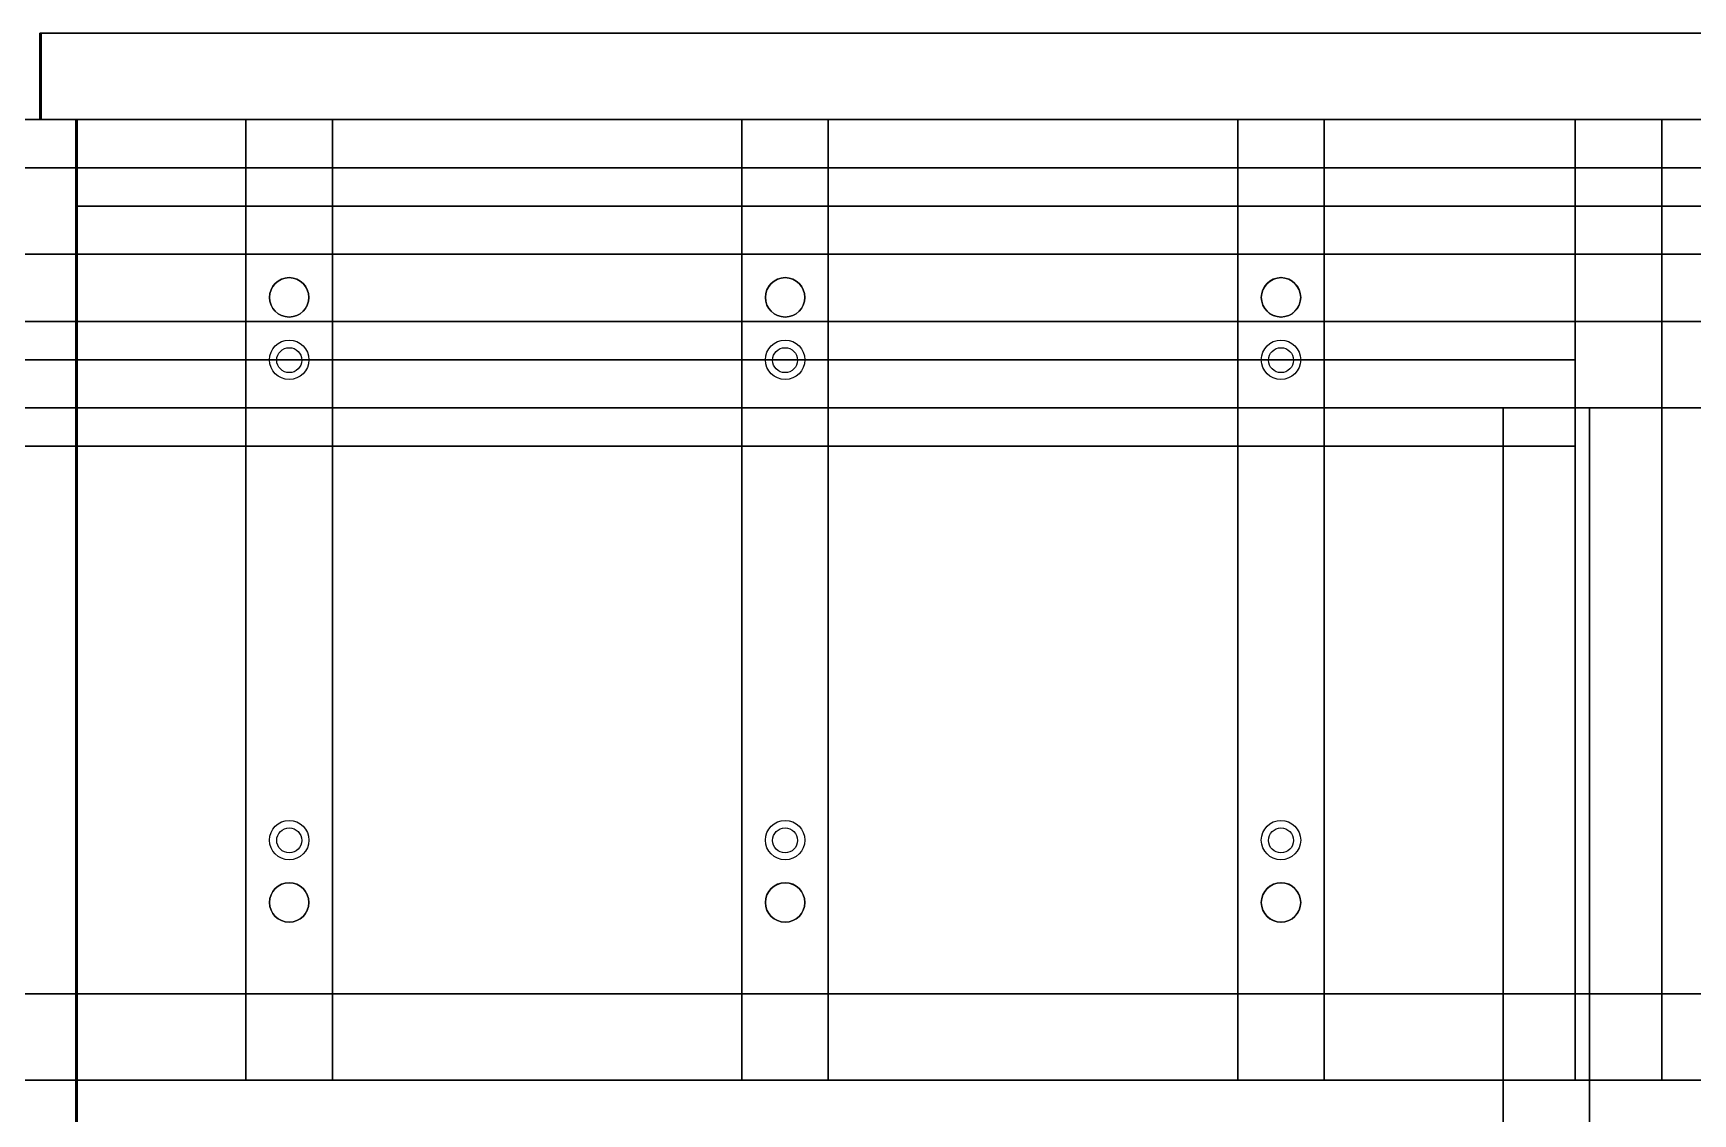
# Model space of a CAD drawing. Extents: x -1998 to 40, y -600 to 0.
# Drawn here: x -991.5 to -645.8, y -225 to 0 of the extents above; entities that cross this region are included whole.
import ezdxf

# ---------------------------------------------------------------- set-up
doc = ezdxf.new("R2010")
doc.units = 0

# ---------------------------------------------------------------- blocks, each defined once
blk = doc.blocks.new('rack tv terrero.bajo.Suelo1', base_point=(20, 20))
at = {"layer": 'e-cerezo locarno H1632', "color": 0}
for points in [[(20, 20), (20, 432), (1500, 432), (1500, 20)], [(20, 20, 18), (20, 432, 18), (1500, 432, 18), (1500, 20, 18)], [(20, 432, 18), (1500, 432, 18), (1500, 432), (20, 432)]]:
    blk.add_3dface(points, dxfattribs=at)
blk = doc.blocks.new('rack tv terrero.bajo.Suelo')
at = {"layer": 'e-cerezo locarno H1632'}
blk.add_blockref('rack tv terrero.bajo.Suelo1', (20, 20), dxfattribs=at)
blk = doc.blocks.new('rack tv terrero.bajo.Techo1', base_point=(1500, 0, 600))
at = {"layer": 'e-cerezo locarno H1632', "color": 0}
for points in [[(1500, 0, 600), (1500, 432, 600), (0, 432, 600), (0, 0, 600)], [(1500, 0, 582), (1500, 432, 582), (0, 432, 582), (0, 0, 582)]]:
    blk.add_3dface(points, dxfattribs=at)
at = {"layer": 'e-cerezp locarno', "color": 0}
blk.add_3dface([(1500, 432, 582), (0, 432, 582), (0, 432, 600), (1500, 432, 600)], dxfattribs=at)
blk = doc.blocks.new('rack tv terrero.bajo.Techo')
at = {"layer": 'e-cerezo locarno H1632'}
blk.add_blockref('rack tv terrero.bajo.Techo1', (1500, 0, 600), dxfattribs=at)
blk = doc.blocks.new('rack tv terrero.bajo.Est  F [1]1', base_point=(38, 20, 404))
at = {"layer": 'e-cerezo locarno H1632', "color": 0}
for points in [[(38, 20, 404), (1482, 20, 404), (1482, 432, 404), (38, 432, 404)], [(38, 20, 422), (1482, 20, 422), (1482, 432, 422), (38, 432, 422)], [(1482, 432, 404), (1482, 432, 422), (38, 432, 422), (38, 432, 404)]]:
    blk.add_3dface(points, dxfattribs=at)
blk = doc.blocks.new('rack tv terrero.bajo.Est  F [1]')
at = {"layer": 'e-cerezo locarno H1632'}
blk.add_blockref('rack tv terrero.bajo.Est  F [1]1', (38, 20, 404), dxfattribs=at)
blk = doc.blocks.new('rack tv terrero.bajo.Div V [2]1', base_point=(997.67, 20, 404))
at = {"layer": 'e-cerezo locarno', "color": 0}
blk.add_3dface([(997.67, 20, 404), (1015.67, 20, 404), (1015.67, 20, 18), (997.67, 20, 18)], dxfattribs=at)
at = {"layer": 'e-cerezo locarno H1632', "color": 0}
for points in [[(997.67, 20, 404), (997.67, 20, 18), (997.67, 432, 18), (997.67, 432, 404)], [(997.67, 20, 18), (1015.67, 20, 18), (1015.67, 432, 18), (997.67, 432, 18)], [(997.67, 432, 18), (1015.67, 432, 18), (1015.67, 432, 404), (997.67, 432, 404)], [(997.67, 432, 404), (1015.67, 432, 404), (1015.67, 20, 404), (997.67, 20, 404)], [(1015.67, 20, 404), (1015.67, 20, 18), (1015.67, 432, 18), (1015.67, 432, 404)]]:
    blk.add_3dface(points, dxfattribs=at)
blk = doc.blocks.new('rack tv terrero.bajo.Div V [2]')
at = {"layer": 'e-cerezo locarno H1632'}
blk.add_blockref('rack tv terrero.bajo.Div V [2]1', (997.67, 20, 404), dxfattribs=at)
blk = doc.blocks.new('rack tv terrero.bajo.Door No hardware (unica) [3]1', base_point=(1498.5, 450, 413))
at = {"layer": 'e-Gris Cachemira', "color": 0}
for points in [[(1498.5, 432), (1498.5, 450), (1008.17, 450), (1008.17, 432)], [(1008.17, 432), (1008.17, 450), (1008.17, 450, 413), (1008.17, 432, 413)], [(1008.17, 432, 413), (1008.17, 450, 413), (1498.5, 450, 413), (1498.5, 432, 413)]]:
    blk.add_3dface(points, dxfattribs=at)
at = {"layer": 'e-gris cahcemeria U702', "color": 0}
for points in [[(1498.5, 450, 413), (1498.5, 450), (1008.17, 450), (1008.17, 450, 413)], [(1498.5, 432, 413), (1498.5, 432), (1008.17, 432), (1008.17, 432, 413)]]:
    blk.add_3dface(points, dxfattribs=at)
blk = doc.blocks.new('rack tv terrero.bajo.Door No hardware (unica) [3]')
at = {"layer": 'e-gris cahcemeria U702'}
blk.add_blockref('rack tv terrero.bajo.Door No hardware (unica) [3]1', (1498.5, 450, 413), dxfattribs=at)
blk = doc.blocks.new('rack tv terrero.bajo.Div V [4]1', base_point=(997.41696, 20, 582))
at = {"layer": 'e-cerezo locarno', "color": 0}
blk.add_3dface([(997.41696, 20, 582), (1015.41696, 20, 582), (1015.41696, 20, 422), (997.41696, 20, 422)], dxfattribs=at)
at = {"layer": 'e-cerezo locarno H1632', "color": 0}
for points in [[(997.41696, 20, 582), (997.41696, 20, 422), (997.41696, 432, 422), (997.41696, 432, 582)], [(997.41696, 20, 422), (1015.41696, 20, 422), (1015.41696, 432, 422), (997.41696, 432, 422)], [(997.41696, 432, 422), (1015.41696, 432, 422), (1015.41696, 432, 582), (997.41696, 432, 582)], [(997.41696, 432, 582), (1015.41696, 432, 582), (1015.41696, 20, 582), (997.41696, 20, 582)], [(1015.41696, 20, 582), (1015.41696, 20, 422), (1015.41696, 432, 422), (1015.41696, 432, 582)]]:
    blk.add_3dface(points, dxfattribs=at)
blk = doc.blocks.new('rack tv terrero.bajo.Div V [4]')
at = {"layer": 'e-cerezo locarno H1632'}
blk.add_blockref('rack tv terrero.bajo.Div V [4]1', (997.41696, 20, 582), dxfattribs=at)
blk = doc.blocks.new('rack tv terrero.bajo.Door No hardware (unica) [5]1', base_point=(1498.5, 450, 600))
at = {"layer": 'e-Gris Cachemira', "color": 0}
for points in [[(1498.5, 432, 413), (1498.5, 450, 413), (1007.91696, 450, 413), (1007.91696, 432, 413)], [(1007.91696, 432, 413), (1007.91696, 450, 413), (1007.91696, 450, 600), (1007.91696, 432, 600)], [(1007.91696, 432, 600), (1007.91696, 450, 600), (1498.5, 450, 600), (1498.5, 432, 600)]]:
    blk.add_3dface(points, dxfattribs=at)
at = {"layer": 'e-gris cahcemeria U702', "color": 0}
for points in [[(1498.5, 450, 600), (1498.5, 450, 413), (1007.91696, 450, 413), (1007.91696, 450, 600)], [(1498.5, 432, 600), (1498.5, 432, 413), (1007.91696, 432, 413), (1007.91696, 432, 600)]]:
    blk.add_3dface(points, dxfattribs=at)
blk = doc.blocks.new('rack tv terrero.bajo.Door No hardware (unica) [5]')
at = {"layer": 'e-gris cahcemeria U702'}
blk.add_blockref('rack tv terrero.bajo.Door No hardware (unica) [5]1', (1498.5, 450, 600), dxfattribs=at)
blk = doc.blocks.new('rack tv terrero.bajo.D fondo [3]1', base_point=(1482, 414, 582))
at = {"layer": 'e-cerezo locarno H1632', "color": 0}
for points in [[(1482, 432, 582), (1482, 432, 425), (1015.41696, 432, 425), (1015.41696, 432, 582)], [(1482, 414, 425), (1482, 432, 425), (1015.41696, 432, 425), (1015.41696, 414, 425)], [(1015.41696, 414, 425), (1015.41696, 432, 425), (1015.41696, 432, 582), (1015.41696, 414, 582)], [(1015.41696, 414, 582), (1015.41696, 432, 582), (1482, 432, 582), (1482, 414, 582)], [(1482, 414, 582), (1482, 414, 425), (1015.41696, 414, 425), (1015.41696, 414, 582)]]:
    blk.add_3dface(points, dxfattribs=at)
blk = doc.blocks.new('rack tv terrero.bajo.D fondo [3]')
at = {"layer": 'e-cerezo locarno H1632'}
blk.add_blockref('rack tv terrero.bajo.D fondo [3]1', (1482, 414, 582), dxfattribs=at)
blk = doc.blocks.new('rack tv terrero.bajo.D fondo [4]1', base_point=(1482, 414, 404))
at = {"layer": 'e-cerezo locarno H1632', "color": 0}
for points in [[(1482, 432, 404), (1482, 432, 18), (1015.67, 432, 18), (1015.67, 432, 404)], [(1482, 414, 18), (1482, 432, 18), (1015.67, 432, 18), (1015.67, 414, 18)], [(1015.67, 414, 18), (1015.67, 432, 18), (1015.67, 432, 404), (1015.67, 414, 404)], [(1015.67, 414, 404), (1015.67, 432, 404), (1482, 432, 404), (1482, 414, 404)], [(1482, 414, 404), (1482, 414, 18), (1015.67, 414, 18), (1015.67, 414, 404)]]:
    blk.add_3dface(points, dxfattribs=at)
blk = doc.blocks.new('rack tv terrero.bajo.D fondo [4]')
at = {"layer": 'e-cerezo locarno H1632'}
blk.add_blockref('rack tv terrero.bajo.D fondo [4]1', (1482, 414, 404), dxfattribs=at)
blk = doc.blocks.new('rack tv terrero.bajo')
at = {"layer": 'rack tv terrero.bajo.D fondo [3]'}
blk.add_blockref('rack tv terrero.bajo.D fondo [3]', (0, 0), dxfattribs=at)
at = {"layer": 'rack tv terrero.bajo.D fondo [4]'}
blk.add_blockref('rack tv terrero.bajo.D fondo [4]', (0, 0), dxfattribs=at)
at = {"layer": 'rack tv terrero.bajo.Div V [2]'}
blk.add_blockref('rack tv terrero.bajo.Div V [2]', (0, 0), dxfattribs=at)
at = {"layer": 'rack tv terrero.bajo.Div V [4]'}
blk.add_blockref('rack tv terrero.bajo.Div V [4]', (0, 0), dxfattribs=at)
at = {"layer": 'rack tv terrero.bajo.Door No hardware (unica) [3]'}
blk.add_blockref('rack tv terrero.bajo.Door No hardware (unica) [3]', (0, 0), dxfattribs=at)
at = {"layer": 'rack tv terrero.bajo.Door No hardware (unica) [5]'}
blk.add_blockref('rack tv terrero.bajo.Door No hardware (unica) [5]', (0, 0), dxfattribs=at)
at = {"layer": 'rack tv terrero.bajo.Est  F [1]'}
blk.add_blockref('rack tv terrero.bajo.Est  F [1]', (0, 0), dxfattribs=at)
at = {"layer": 'rack tv terrero.bajo.Suelo'}
blk.add_blockref('rack tv terrero.bajo.Suelo', (0, 0), dxfattribs=at)
at = {"layer": 'rack tv terrero.bajo.Techo'}
blk.add_blockref('rack tv terrero.bajo.Techo', (0, 0), dxfattribs=at)
blk = doc.blocks.new('rack tv terrero.divisor.Suelo1', base_point=(18, 0))
at = {"layer": 'e-cerezo locarno', "color": 0}
for points in [[(18, 200, 18), (1500, 200, 18), (1500, 200), (18, 200)], [(1500, 0, 18), (18, 0, 18), (18, 0), (1500, 0)]]:
    blk.add_3dface(points, dxfattribs=at)
at = {"layer": 'e-cerezo locarno H1632', "color": 0}
for points in [[(18, 0), (18, 200), (1500, 200), (1500, 0)], [(18, 0, 18), (18, 200, 18), (1500, 200, 18), (1500, 0, 18)]]:
    blk.add_3dface(points, dxfattribs=at)
blk = doc.blocks.new('rack tv terrero.divisor.Suelo')
at = {"layer": 'Taladro'}
for centre, radius in [((1059.86, 150), 4.1), ((1059.86, 149.92), 2.6), ((1163.14, 150), 4.1), ((1163.14, 149.92), 2.6), ((1266.42, 150), 4.1), ((1266.42, 149.92), 2.6), ((1059.86, 50), 4.1), ((1059.86, 49.92), 2.6), ((1163.14, 50), 4.1), ((1163.14, 49.92), 2.6), ((1266.42, 50), 4.1), ((1266.42, 49.92), 2.6)]:
    blk.add_circle(centre, radius, dxfattribs=at)
at = {"layer": 'e-cerezo locarno H1632'}
blk.add_blockref('rack tv terrero.divisor.Suelo1', (18, 0), dxfattribs=at)
blk = doc.blocks.new('rack tv terrero.divisor.Techo1', base_point=(1482, 0, 1867))
at = {"layer": 'e-cerezo locarno', "color": 0}
for points in [[(1482, 200, 1849), (18, 200, 1849), (18, 200, 1867), (1482, 200, 1867)], [(18, 0, 1849), (1482, 0, 1849), (1482, 0, 1867), (18, 0, 1867)]]:
    blk.add_3dface(points, dxfattribs=at)
at = {"layer": 'e-cerezo locarno H1632', "color": 0}
for points in [[(1482, 0, 1867), (1482, 200, 1867), (18, 200, 1867), (18, 0, 1867)], [(1482, 0, 1849), (1482, 200, 1849), (18, 200, 1849), (18, 0, 1849)]]:
    blk.add_3dface(points, dxfattribs=at)
blk = doc.blocks.new('rack tv terrero.divisor.Techo')
at = {"layer": 'e-cerezo locarno H1632'}
blk.add_blockref('rack tv terrero.divisor.Techo1', (1482, 0, 1867), dxfattribs=at)
blk = doc.blocks.new('rack tv terrero.divisor.Est  F [1]1', base_point=(139.29, 0, 479.09))
at = {"layer": 'e-cerezo locarno', "color": 0}
for points in [[(1360.71, 200, 479.09), (1360.71, 200, 497.09), (139.29, 200, 497.09), (139.29, 200, 479.09)], [(139.29, 0, 479.09), (139.29, 0, 497.09), (1360.71, 0, 497.09), (1360.71, 0, 479.09)]]:
    blk.add_3dface(points, dxfattribs=at)
at = {"layer": 'e-cerezo locarno H1632', "color": 0}
for points in [[(139.29, 0, 479.09), (1360.71, 0, 479.09), (1360.71, 200, 479.09), (139.29, 200, 479.09)], [(139.29, 0, 497.09), (1360.71, 0, 497.09), (1360.71, 200, 497.09), (139.29, 200, 497.09)]]:
    blk.add_3dface(points, dxfattribs=at)
blk = doc.blocks.new('rack tv terrero.divisor.Est  F [1]')
at = {"layer": 'Taladro'}
for centre in [(1059.855, 163, 479.089), (1163.14, 163, 479.089), (1266.425, 163, 479.089), (1059.855, 37, 479.089), (1163.14, 37, 479.089), (1266.425, 37, 479.089)]:
    blk.add_circle(centre, 4.103, dxfattribs=at)
at = {"layer": 'e-cerezo locarno H1632'}
blk.add_blockref('rack tv terrero.divisor.Est  F [1]1', (139.29, 0, 479.089), dxfattribs=at)
blk = doc.blocks.new('rack tv terrero.divisor.Est  F [2]1', base_point=(139.29, 0, 1383.09))
at = {"layer": 'e-cerezo locarno', "color": 0}
for points in [[(1360.71, 200, 1383.09), (1360.71, 200, 1401.09), (139.29, 200, 1401.09), (139.29, 200, 1383.09)], [(139.29, 0, 1383.09), (139.29, 0, 1401.09), (1360.71, 0, 1401.09), (1360.71, 0, 1383.09)]]:
    blk.add_3dface(points, dxfattribs=at)
at = {"layer": 'e-cerezo locarno H1632', "color": 0}
for points in [[(139.29, 0, 1383.09), (1360.71, 0, 1383.09), (1360.71, 200, 1383.09), (139.29, 200, 1383.09)], [(139.29, 0, 1401.09), (1360.71, 0, 1401.09), (1360.71, 200, 1401.09), (139.29, 200, 1401.09)]]:
    blk.add_3dface(points, dxfattribs=at)
blk = doc.blocks.new('rack tv terrero.divisor.Est  F [2]')
at = {"layer": 'Taladro', "extrusion": (0, 0, -1)}
for centre in [(-1059.855, 163, -1401.089), (-1163.14, 163, -1401.089), (-1266.425, 163, -1401.089), (-1059.855, 37, -1401.089), (-1163.14, 37, -1401.089), (-1266.425, 37, -1401.089)]:
    blk.add_circle(centre, 4.103, dxfattribs=at)
at = {"layer": 'e-cerezo locarno H1632'}
blk.add_blockref('rack tv terrero.divisor.Est  F [2]1', (139.29, 0, 1383.089), dxfattribs=at)
blk = doc.blocks.new('rack tv terrero.divisor.div 1 [1]1', base_point=(154.29, 0, 502.09))
at = {"layer": 'e-cerezo locarno', "color": 0}
for points in [[(1345.71, 200, 502.09), (1345.71, 200, 520.09), (154.29, 200, 520.09), (154.29, 200, 502.09)], [(1345.71, 0, 502.09), (1345.71, 0, 520.09), (1345.71, 200, 520.09), (1345.71, 200, 502.09)], [(154.29, 0, 502.09), (154.29, 0, 520.09), (1345.71, 0, 520.09), (1345.71, 0, 502.09)]]:
    blk.add_3dface(points, dxfattribs=at)
at = {"layer": 'e-cerezo locarno H1632', "color": 0}
for points in [[(154.29, 0, 502.09), (1345.71, 0, 502.09), (1345.71, 200, 502.09), (154.29, 200, 502.09)], [(154.29, 0, 520.09), (1345.71, 0, 520.09), (1345.71, 200, 520.09), (154.29, 200, 520.09)]]:
    blk.add_3dface(points, dxfattribs=at)
blk = doc.blocks.new('rack tv terrero.divisor.div 1 [1]')
at = {"layer": 'e-cerezo locarno H1632'}
blk.add_blockref('rack tv terrero.divisor.div 1 [1]1', (154.29, 0, 502.09), dxfattribs=at)
blk = doc.blocks.new('rack tv terrero.divisor.div 1 [2]1', base_point=(154.29, 0, 1360.09))
at = {"layer": 'e-cerezo locarno', "color": 0}
for points in [[(1345.71, 200, 1360.09), (1345.71, 200, 1378.09), (154.29, 200, 1378.09), (154.29, 200, 1360.09)], [(1345.71, 0, 1360.09), (1345.71, 0, 1378.09), (1345.71, 200, 1378.09), (1345.71, 200, 1360.09)], [(154.29, 0, 1360.09), (154.29, 0, 1378.09), (1345.71, 0, 1378.09), (1345.71, 0, 1360.09)]]:
    blk.add_3dface(points, dxfattribs=at)
at = {"layer": 'e-cerezo locarno H1632', "color": 0}
for points in [[(154.29, 0, 1360.09), (1345.71, 0, 1360.09), (1345.71, 200, 1360.09), (154.29, 200, 1360.09)], [(154.29, 0, 1378.09), (1345.71, 0, 1378.09), (1345.71, 200, 1378.09), (154.29, 200, 1378.09)]]:
    blk.add_3dface(points, dxfattribs=at)
blk = doc.blocks.new('rack tv terrero.divisor.div 1 [2]')
at = {"layer": 'e-cerezo locarno H1632'}
blk.add_blockref('rack tv terrero.divisor.div 1 [2]1', (154.29, 0, 1360.09), dxfattribs=at)
blk = doc.blocks.new('rack tv terrero.divisor.Div V [24]1', base_point=(1327.71, 0, 1360.09))
at = {"layer": 'e-cerezo locarno', "color": 0}
for points in [[(1327.71, 200, 520.09), (1345.71, 200, 520.09), (1345.71, 200, 1360.09), (1327.71, 200, 1360.09)], [(1327.71, 0, 1360.09), (1345.71, 0, 1360.09), (1345.71, 0, 520.09), (1327.71, 0, 520.09)]]:
    blk.add_3dface(points, dxfattribs=at)
at = {"layer": 'e-cerezo locarno H1632', "color": 0}
for points in [[(1327.71, 0, 1360.09), (1327.71, 0, 520.09), (1327.71, 200, 520.09), (1327.71, 200, 1360.09)], [(1327.71, 0, 520.09), (1345.71, 0, 520.09), (1345.71, 200, 520.09), (1327.71, 200, 520.09)], [(1327.71, 200, 1360.09), (1345.71, 200, 1360.09), (1345.71, 0, 1360.09), (1327.71, 0, 1360.09)], [(1345.71, 0, 1360.09), (1345.71, 0, 520.09), (1345.71, 200, 520.09), (1345.71, 200, 1360.09)]]:
    blk.add_3dface(points, dxfattribs=at)
blk = doc.blocks.new('rack tv terrero.divisor.Div V [24]')
at = {"layer": 'e-cerezo locarno H1632'}
blk.add_blockref('rack tv terrero.divisor.Div V [24]1', (1327.71, 0, 1360.09), dxfattribs=at)
blk = doc.blocks.new('rack tv terrero.divisor.D fondo [1]1', base_point=(1327.71, 132, 520.09))
at = {"layer": 'e-cerezo locarno H1632', "color": 0}
for points in [[(1327.71, 150, 520.09), (172.29, 150, 520.09), (172.29, 150, 1360.09), (1327.71, 150, 1360.09)], [(1327.71, 132, 520.09), (1327.71, 150, 520.09), (172.29, 150, 520.09), (172.29, 132, 520.09)], [(172.29, 132, 1360.09), (172.29, 150, 1360.09), (1327.71, 150, 1360.09), (1327.71, 132, 1360.09)], [(1327.71, 132, 1360.09), (1327.71, 150, 1360.09), (1327.71, 150, 520.09), (1327.71, 132, 520.09)], [(1327.71, 132, 520.09), (172.29, 132, 520.09), (172.29, 132, 1360.09), (1327.71, 132, 1360.09)]]:
    blk.add_3dface(points, dxfattribs=at)
blk = doc.blocks.new('rack tv terrero.divisor.D fondo [1]')
at = {"layer": 'e-cerezo locarno H1632'}
blk.add_blockref('rack tv terrero.divisor.D fondo [1]1', (1327.71, 132, 520.09), dxfattribs=at)
blk = doc.blocks.new('rack tv terrero.divisor.D fondo [2]1', base_point=(172.29, 0, 1360.09))
at = {"layer": 'e-cerezo locarno', "color": 0}
blk.add_3dface([(1327.71, 0, 1290.09), (1327.71, 18, 1290.09), (172.29, 18, 1290.09), (172.29, 0, 1290.09)], dxfattribs=at)
at = {"layer": 'e-cerezo locarno H1632', "color": 0}
for points in [[(172.29, 18, 1360.09), (1327.71, 18, 1360.09), (1327.71, 18, 1290.09), (172.29, 18, 1290.09)], [(172.29, 0, 1360.09), (172.29, 18, 1360.09), (1327.71, 18, 1360.09), (1327.71, 0, 1360.09)], [(1327.71, 0, 1360.09), (1327.71, 18, 1360.09), (1327.71, 18, 1290.09), (1327.71, 0, 1290.09)], [(172.29, 0, 1360.09), (1327.71, 0, 1360.09), (1327.71, 0, 1290.09), (172.29, 0, 1290.09)]]:
    blk.add_3dface(points, dxfattribs=at)
blk = doc.blocks.new('rack tv terrero.divisor.D fondo [2]')
at = {"layer": 'e-cerezo locarno H1632'}
blk.add_blockref('rack tv terrero.divisor.D fondo [2]1', (172.29, 0, 1360.09), dxfattribs=at)
blk = doc.blocks.new('rack tv terrero.divisor.D fondo [3]1', base_point=(1327.71, 0, 520.09))
at = {"layer": 'e-cerezo locarno', "color": 0}
blk.add_3dface([(172.29, 0, 590.09), (172.29, 18, 590.09), (1327.71, 18, 590.09), (1327.71, 0, 590.09)], dxfattribs=at)
at = {"layer": 'e-cerezo locarno H1632', "color": 0}
for points in [[(1327.71, 18, 520.09), (172.29, 18, 520.09), (172.29, 18, 590.09), (1327.71, 18, 590.09)], [(1327.71, 0, 520.09), (1327.71, 18, 520.09), (172.29, 18, 520.09), (172.29, 0, 520.09)], [(1327.71, 0, 590.09), (1327.71, 18, 590.09), (1327.71, 18, 520.09), (1327.71, 0, 520.09)], [(1327.71, 0, 520.09), (172.29, 0, 520.09), (172.29, 0, 590.09), (1327.71, 0, 590.09)]]:
    blk.add_3dface(points, dxfattribs=at)
blk = doc.blocks.new('rack tv terrero.divisor.D fondo [3]')
at = {"layer": 'e-cerezo locarno H1632'}
blk.add_blockref('rack tv terrero.divisor.D fondo [3]1', (1327.71, 0, 520.09), dxfattribs=at)
blk = doc.blocks.new('rack tv terrero.divisor.Div V [12]1', base_point=(1050.855, 0, 479.089))
at = {"layer": 'e-cerezo locarno', "color": 0}
for points in [[(1050.855, 200, 18), (1068.855, 200, 18), (1068.855, 200, 479.089), (1050.855, 200, 479.089)], [(1050.855, 0, 479.089), (1068.855, 0, 479.089), (1068.855, 0, 18), (1050.855, 0, 18)]]:
    blk.add_3dface(points, dxfattribs=at)
at = {"layer": 'e-cerezo locarno H1632', "color": 0}
for points in [[(1050.855, 0, 479.089), (1050.855, 0, 18), (1050.855, 200, 18), (1050.855, 200, 479.089)], [(1050.855, 0, 18), (1068.855, 0, 18), (1068.855, 200, 18), (1050.855, 200, 18)], [(1050.855, 200, 479.089), (1068.855, 200, 479.089), (1068.855, 0, 479.089), (1050.855, 0, 479.089)], [(1068.855, 0, 479.089), (1068.855, 0, 18), (1068.855, 200, 18), (1068.855, 200, 479.089)]]:
    blk.add_3dface(points, dxfattribs=at)
blk = doc.blocks.new('rack tv terrero.divisor.Div V [12]')
at = {"layer": 'Taladro', "extrusion": (0, 0, -1)}
for centre in [(-1059.86, 163, -479.09), (-1059.86, 163, -479.09), (-1059.86, 163, -479.09), (-1059.86, 37, -479.09), (-1059.86, 37, -479.09), (-1059.86, 37, -479.09)]:
    blk.add_circle(centre, 4.1, dxfattribs=at)
at = {"layer": 'Taladro'}
for centre in [(1059.86, 149.92, 18), (1059.86, 149.92, 18), (1059.86, 149.92, 18), (1059.86, 49.92, 18), (1059.86, 49.92, 18), (1059.86, 49.92, 18)]:
    blk.add_circle(centre, 2.6, dxfattribs=at)
at = {"layer": 'e-cerezo locarno H1632'}
blk.add_blockref('rack tv terrero.divisor.Div V [12]1', (1050.86, 0, 479.09), dxfattribs=at)
blk = doc.blocks.new('rack tv terrero.divisor.Div V [25]1', base_point=(1154.14, 0, 479.09))
at = {"layer": 'e-cerezo locarno', "color": 0}
for points in [[(1154.14, 200, 18), (1172.14, 200, 18), (1172.14, 200, 479.09), (1154.14, 200, 479.09)], [(1154.14, 0, 479.09), (1172.14, 0, 479.09), (1172.14, 0, 18), (1154.14, 0, 18)]]:
    blk.add_3dface(points, dxfattribs=at)
at = {"layer": 'e-cerezo locarno H1632', "color": 0}
for points in [[(1154.14, 0, 479.09), (1154.14, 0, 18), (1154.14, 200, 18), (1154.14, 200, 479.09)], [(1154.14, 0, 18), (1172.14, 0, 18), (1172.14, 200, 18), (1154.14, 200, 18)], [(1154.14, 200, 479.09), (1172.14, 200, 479.09), (1172.14, 0, 479.09), (1154.14, 0, 479.09)], [(1172.14, 0, 479.09), (1172.14, 0, 18), (1172.14, 200, 18), (1172.14, 200, 479.09)]]:
    blk.add_3dface(points, dxfattribs=at)
blk = doc.blocks.new('rack tv terrero.divisor.Div V [25]')
at = {"layer": 'Taladro', "extrusion": (0, 0, -1)}
for centre in [(-1163.14, 163, -479.09), (-1163.14, 163, -479.09), (-1163.14, 163, -479.09), (-1163.14, 37, -479.09), (-1163.14, 37, -479.09), (-1163.14, 37, -479.09)]:
    blk.add_circle(centre, 4.1, dxfattribs=at)
at = {"layer": 'Taladro'}
for centre in [(1163.14, 149.92, 18), (1163.14, 149.92, 18), (1163.14, 149.92, 18), (1163.14, 49.92, 18), (1163.14, 49.92, 18), (1163.14, 49.92, 18)]:
    blk.add_circle(centre, 2.6, dxfattribs=at)
at = {"layer": 'e-cerezo locarno H1632'}
blk.add_blockref('rack tv terrero.divisor.Div V [25]1', (1154.14, 0, 479.09), dxfattribs=at)
blk = doc.blocks.new('rack tv terrero.divisor.Div V [26]1', base_point=(1257.425, 0, 479.089))
at = {"layer": 'e-cerezo locarno', "color": 0}
for points in [[(1257.425, 200, 18), (1275.425, 200, 18), (1275.425, 200, 479.089), (1257.425, 200, 479.089)], [(1257.425, 0, 479.089), (1275.425, 0, 479.089), (1275.425, 0, 18), (1257.425, 0, 18)]]:
    blk.add_3dface(points, dxfattribs=at)
at = {"layer": 'e-cerezo locarno H1632', "color": 0}
for points in [[(1257.425, 0, 479.089), (1257.425, 0, 18), (1257.425, 200, 18), (1257.425, 200, 479.089)], [(1257.425, 0, 18), (1275.425, 0, 18), (1275.425, 200, 18), (1257.425, 200, 18)], [(1257.425, 200, 479.089), (1275.425, 200, 479.089), (1275.425, 0, 479.089), (1257.425, 0, 479.089)], [(1275.425, 0, 479.089), (1275.425, 0, 18), (1275.425, 200, 18), (1275.425, 200, 479.089)]]:
    blk.add_3dface(points, dxfattribs=at)
blk = doc.blocks.new('rack tv terrero.divisor.Div V [26]')
at = {"layer": 'Taladro', "extrusion": (0, 0, -1)}
for centre in [(-1266.42, 163, -479.09), (-1266.42, 163, -479.09), (-1266.42, 163, -479.09), (-1266.42, 37, -479.09), (-1266.42, 37, -479.09), (-1266.42, 37, -479.09)]:
    blk.add_circle(centre, 4.1, dxfattribs=at)
at = {"layer": 'Taladro'}
for centre in [(1266.42, 149.92, 18), (1266.42, 149.92, 18), (1266.42, 149.92, 18), (1266.42, 49.92, 18), (1266.42, 49.92, 18), (1266.42, 49.92, 18)]:
    blk.add_circle(centre, 2.6, dxfattribs=at)
at = {"layer": 'e-cerezo locarno H1632'}
blk.add_blockref('rack tv terrero.divisor.Div V [26]1', (1257.42, 0, 479.09), dxfattribs=at)
blk = doc.blocks.new('rack tv terrero.divisor.Div V [22]1', base_point=(1050.855, 0, 1849))
at = {"layer": 'e-cerezo locarno', "color": 0}
for points in [[(1050.855, 200, 1401.089), (1068.855, 200, 1401.089), (1068.855, 200, 1849), (1050.855, 200, 1849)], [(1050.855, 0, 1849), (1068.855, 0, 1849), (1068.855, 0, 1401.089), (1050.855, 0, 1401.089)]]:
    blk.add_3dface(points, dxfattribs=at)
at = {"layer": 'e-cerezo locarno H1632', "color": 0}
for points in [[(1050.855, 0, 1849), (1050.855, 0, 1401.089), (1050.855, 200, 1401.089), (1050.855, 200, 1849)], [(1050.855, 0, 1401.089), (1068.855, 0, 1401.089), (1068.855, 200, 1401.089), (1050.855, 200, 1401.089)], [(1050.855, 200, 1849), (1068.855, 200, 1849), (1068.855, 0, 1849), (1050.855, 0, 1849)], [(1068.855, 0, 1849), (1068.855, 0, 1401.089), (1068.855, 200, 1401.089), (1068.855, 200, 1849)]]:
    blk.add_3dface(points, dxfattribs=at)
blk = doc.blocks.new('rack tv terrero.divisor.Div V [22]')
at = {"layer": 'Taladro'}
for centre in [(1059.855, 163, 1401.089), (1059.855, 163, 1401.089), (1059.855, 163, 1401.089), (1059.855, 37, 1401.089), (1059.855, 37, 1401.089), (1059.855, 37, 1401.089)]:
    blk.add_circle(centre, 4.103, dxfattribs=at)
at = {"layer": 'e-cerezo locarno H1632'}
blk.add_blockref('rack tv terrero.divisor.Div V [22]1', (1050.855, 0, 1849), dxfattribs=at)
blk = doc.blocks.new('rack tv terrero.divisor.Div V [27]1', base_point=(1154.14, 0, 1849))
at = {"layer": 'e-cerezo locarno', "color": 0}
for points in [[(1154.14, 200, 1401.09), (1172.14, 200, 1401.09), (1172.14, 200, 1849), (1154.14, 200, 1849)], [(1154.14, 0, 1849), (1172.14, 0, 1849), (1172.14, 0, 1401.09), (1154.14, 0, 1401.09)]]:
    blk.add_3dface(points, dxfattribs=at)
at = {"layer": 'e-cerezo locarno H1632', "color": 0}
for points in [[(1154.14, 0, 1849), (1154.14, 0, 1401.09), (1154.14, 200, 1401.09), (1154.14, 200, 1849)], [(1154.14, 0, 1401.09), (1172.14, 0, 1401.09), (1172.14, 200, 1401.09), (1154.14, 200, 1401.09)], [(1154.14, 200, 1849), (1172.14, 200, 1849), (1172.14, 0, 1849), (1154.14, 0, 1849)], [(1172.14, 0, 1849), (1172.14, 0, 1401.09), (1172.14, 200, 1401.09), (1172.14, 200, 1849)]]:
    blk.add_3dface(points, dxfattribs=at)
blk = doc.blocks.new('rack tv terrero.divisor.Div V [27]')
at = {"layer": 'Taladro'}
for centre in [(1163.14, 163, 1401.09), (1163.14, 163, 1401.09), (1163.14, 163, 1401.09), (1163.14, 37, 1401.09), (1163.14, 37, 1401.09), (1163.14, 37, 1401.09)]:
    blk.add_circle(centre, 4.1, dxfattribs=at)
at = {"layer": 'e-cerezo locarno H1632'}
blk.add_blockref('rack tv terrero.divisor.Div V [27]1', (1154.14, 0, 1849), dxfattribs=at)
blk = doc.blocks.new('rack tv terrero.divisor.Div V [28]1', base_point=(1257.425, 0, 1849))
at = {"layer": 'e-cerezo locarno', "color": 0}
for points in [[(1257.425, 200, 1401.089), (1275.425, 200, 1401.089), (1275.425, 200, 1849), (1257.425, 200, 1849)], [(1257.425, 0, 1849), (1275.425, 0, 1849), (1275.425, 0, 1401.089), (1257.425, 0, 1401.089)]]:
    blk.add_3dface(points, dxfattribs=at)
at = {"layer": 'e-cerezo locarno H1632', "color": 0}
for points in [[(1257.425, 0, 1849), (1257.425, 0, 1401.089), (1257.425, 200, 1401.089), (1257.425, 200, 1849)], [(1257.425, 0, 1401.089), (1275.425, 0, 1401.089), (1275.425, 200, 1401.089), (1257.425, 200, 1401.089)], [(1257.425, 200, 1849), (1275.425, 200, 1849), (1275.425, 0, 1849), (1257.425, 0, 1849)], [(1275.425, 0, 1849), (1275.425, 0, 1401.089), (1275.425, 200, 1401.089), (1275.425, 200, 1849)]]:
    blk.add_3dface(points, dxfattribs=at)
blk = doc.blocks.new('rack tv terrero.divisor.Div V [28]')
at = {"layer": 'Taladro'}
for centre in [(1266.425, 163, 1401.089), (1266.425, 163, 1401.089), (1266.425, 163, 1401.089), (1266.425, 37, 1401.089), (1266.425, 37, 1401.089), (1266.425, 37, 1401.089)]:
    blk.add_circle(centre, 4.103, dxfattribs=at)
at = {"layer": 'e-cerezo locarno H1632'}
blk.add_blockref('rack tv terrero.divisor.Div V [28]1', (1257.425, 0, 1849), dxfattribs=at)
blk = doc.blocks.new('rack tv terrero.divisor')
at = {"layer": 'rack tv terrero.divisor.D fondo [1]'}
blk.add_blockref('rack tv terrero.divisor.D fondo [1]', (0, 0), dxfattribs=at)
at = {"layer": 'rack tv terrero.divisor.D fondo [2]'}
blk.add_blockref('rack tv terrero.divisor.D fondo [2]', (0, 0), dxfattribs=at)
at = {"layer": 'rack tv terrero.divisor.D fondo [3]'}
blk.add_blockref('rack tv terrero.divisor.D fondo [3]', (0, 0), dxfattribs=at)
at = {"layer": 'rack tv terrero.divisor.div 1 [1]'}
blk.add_blockref('rack tv terrero.divisor.div 1 [1]', (0, 0), dxfattribs=at)
at = {"layer": 'rack tv terrero.divisor.div 1 [2]'}
blk.add_blockref('rack tv terrero.divisor.div 1 [2]', (0, 0), dxfattribs=at)
at = {"layer": 'rack tv terrero.divisor.Div V [12]'}
blk.add_blockref('rack tv terrero.divisor.Div V [12]', (0, 0), dxfattribs=at)
at = {"layer": 'rack tv terrero.divisor.Div V [22]'}
blk.add_blockref('rack tv terrero.divisor.Div V [22]', (0, 0), dxfattribs=at)
at = {"layer": 'rack tv terrero.divisor.Div V [24]'}
blk.add_blockref('rack tv terrero.divisor.Div V [24]', (0, 0), dxfattribs=at)
at = {"layer": 'rack tv terrero.divisor.Div V [25]'}
blk.add_blockref('rack tv terrero.divisor.Div V [25]', (0, 0), dxfattribs=at)
at = {"layer": 'rack tv terrero.divisor.Div V [26]'}
blk.add_blockref('rack tv terrero.divisor.Div V [26]', (0, 0), dxfattribs=at)
at = {"layer": 'rack tv terrero.divisor.Div V [27]'}
blk.add_blockref('rack tv terrero.divisor.Div V [27]', (0, 0), dxfattribs=at)
at = {"layer": 'rack tv terrero.divisor.Div V [28]'}
blk.add_blockref('rack tv terrero.divisor.Div V [28]', (0, 0), dxfattribs=at)
at = {"layer": 'rack tv terrero.divisor.Est  F [1]'}
blk.add_blockref('rack tv terrero.divisor.Est  F [1]', (0, 0), dxfattribs=at)
at = {"layer": 'rack tv terrero.divisor.Est  F [2]'}
blk.add_blockref('rack tv terrero.divisor.Est  F [2]', (0, 0), dxfattribs=at)
at = {"layer": 'rack tv terrero.divisor.Suelo'}
blk.add_blockref('rack tv terrero.divisor.Suelo', (0, 0), dxfattribs=at)
at = {"layer": 'rack tv terrero.divisor.Techo'}
blk.add_blockref('rack tv terrero.divisor.Techo', (0, 0), dxfattribs=at)
blk = doc.blocks.new('rack tv terrero.ajuste techo.Suelo1', base_point=(1495, 18))
at = {"layer": 'e-cerezo locarno H1632', "color": 0}
for points in [[(1495, 18), (1495, 172), (18, 172), (18, 18)], [(18, 18, 18), (18, 172, 18), (1495, 172, 18), (1495, 18, 18)], [(18, 172, 18), (1495, 172, 18), (1495, 172), (18, 172)], [(18, 18, 18), (18, 18), (1495, 18), (1495, 18, 18)]]:
    blk.add_3dface(points, dxfattribs=at)
blk = doc.blocks.new('rack tv terrero.ajuste techo.Suelo')
at = {"layer": 'Taladro', "extrusion": (0, -1, 0)}
blk.add_circle((1107.25, 9, -172), 4.1, dxfattribs=at)
blk.add_circle((1107.25, 9, -172), 4.1, dxfattribs=at)
blk.add_circle((1107.25, 9, -172), 4.1, dxfattribs=at)
at = {"layer": 'Taladro', "extrusion": (0, 1, 0)}
blk.add_circle((-1107.25, 9, 18), 4.1, dxfattribs=at)
blk.add_circle((-1107.25, 9, 18), 4.1, dxfattribs=at)
blk.add_circle((-1107.25, 9, 18), 4.1, dxfattribs=at)
at = {"layer": 'e-cerezo locarno H1632'}
blk.add_blockref('rack tv terrero.ajuste techo.Suelo1', (1495, 18), dxfattribs=at)
blk = doc.blocks.new('rack tv terrero.ajuste techo.Techo1', base_point=(18, 18, 80))
at = {"layer": 'e-cerezo locarno', "color": 0}
blk.add_3dface([(1495, 172, 62), (18, 172, 62), (18, 172, 80), (1495, 172, 80)], dxfattribs=at)
at = {"layer": 'e-cerezo locarno H1632', "color": 0}
for points in [[(18, 18, 80), (18, 172, 80), (1495, 172, 80), (1495, 18, 80)], [(1495, 18, 62), (1495, 172, 62), (18, 172, 62), (18, 18, 62)], [(18, 18, 80), (18, 18, 62), (1495, 18, 62), (1495, 18, 80)]]:
    blk.add_3dface(points, dxfattribs=at)
blk = doc.blocks.new('rack tv terrero.ajuste techo.Techo')
at = {"layer": 'e-cerezo locarno H1632'}
blk.add_blockref('rack tv terrero.ajuste techo.Techo1', (18, 18, 80), dxfattribs=at)
blk = doc.blocks.new('rack tv terrero.ajuste techo.Trasera1', base_point=(0, 190, 60))
at = {"layer": 'e-cerezo locarno', "color": 0}
for points in [[(0, 172, 60), (1495, 172, 60), (1495, 190, 60), (0, 190, 60)], [(1495, 172), (0, 172), (0, 190), (1495, 190)]]:
    blk.add_3dface(points, dxfattribs=at)
at = {"layer": 'e-cerezo locarno H1632', "color": 0}
for points in [[(0, 190, 60), (1495, 190, 60), (1495, 190), (0, 190)], [(0, 172, 60), (1495, 172, 60), (1495, 172), (0, 172)]]:
    blk.add_3dface(points, dxfattribs=at)
blk = doc.blocks.new('rack tv terrero.ajuste techo.Trasera')
at = {"layer": 'Taladro', "extrusion": (0, 1, 0)}
blk.add_circle((-1107.25, 9, 172), 4.1, dxfattribs=at)
at = {"layer": 'e-cerezo locarno H1632'}
blk.add_blockref('rack tv terrero.ajuste techo.Trasera1', (0, 190, 60), dxfattribs=at)
blk = doc.blocks.new('rack tv terrero.ajuste techo.D fondo [1]1')
at = {"layer": 'e-cerezo locarno', "color": 0}
blk.add_3dface([(0, 0, 60), (0, 18, 60), (1495, 18, 60), (1495, 0, 60)], dxfattribs=at)
at = {"layer": 'e-cerezo locarno H1632', "color": 0}
for points in [[(0, 18), (0, 18, 60), (1495, 18, 60), (1495, 18)], [(1495, 0), (1495, 18), (0, 18), (0, 0)], [(0, 0), (0, 0, 60), (1495, 0, 60), (1495, 0)]]:
    blk.add_3dface(points, dxfattribs=at)
blk = doc.blocks.new('rack tv terrero.ajuste techo.D fondo [1]')
at = {"layer": 'Taladro', "extrusion": (0, -1, 0)}
blk.add_circle((1107.25, 9, -18), 4.1, dxfattribs=at)
at = {"layer": 'e-cerezo locarno H1632'}
blk.add_blockref('rack tv terrero.ajuste techo.D fondo [1]1', (0, 0), dxfattribs=at)
blk = doc.blocks.new('rack tv terrero.ajuste techo.div 1 [1]1', base_point=(18, 172, 44))
at = {"layer": 'e-cerezo locarno', "color": 0}
for points in [[(1495, 172, 44), (1495, 172, 62), (18, 172, 62), (18, 172, 44)], [(18, 18, 44), (18, 18, 62), (1495, 18, 62), (1495, 18, 44)]]:
    blk.add_3dface(points, dxfattribs=at)
at = {"layer": 'e-cerezo locarno H1632', "color": 0}
for points in [[(18, 172, 44), (18, 18, 44), (1495, 18, 44), (1495, 172, 44)], [(18, 172, 62), (18, 18, 62), (1495, 18, 62), (1495, 172, 62)]]:
    blk.add_3dface(points, dxfattribs=at)
blk = doc.blocks.new('rack tv terrero.ajuste techo.div 1 [1]')
at = {"layer": 'e-cerezo locarno H1632'}
blk.add_blockref('rack tv terrero.ajuste techo.div 1 [1]1', (18, 172, 44), dxfattribs=at)
blk = doc.blocks.new('rack tv terrero.ajuste techo')
at = {"layer": 'rack tv terrero.ajuste techo.D fondo [1]'}
blk.add_blockref('rack tv terrero.ajuste techo.D fondo [1]', (0, 0), dxfattribs=at)
at = {"layer": 'rack tv terrero.ajuste techo.div 1 [1]'}
blk.add_blockref('rack tv terrero.ajuste techo.div 1 [1]', (0, 0), dxfattribs=at)
at = {"layer": 'rack tv terrero.ajuste techo.Suelo'}
blk.add_blockref('rack tv terrero.ajuste techo.Suelo', (0, 0), dxfattribs=at)
at = {"layer": 'rack tv terrero.ajuste techo.Techo'}
blk.add_blockref('rack tv terrero.ajuste techo.Techo', (0, 0), dxfattribs=at)
at = {"layer": 'rack tv terrero.ajuste techo.Trasera'}
blk.add_blockref('rack tv terrero.ajuste techo.Trasera', (0, 0), dxfattribs=at)
blk = doc.blocks.new('rack tv terrero.piso tarima.D fondo [1]1', base_point=(0, 352))
at = {"layer": 'color', "color": 0}
blk.add_3dface([(1960, 352), (1960, 370), (0, 370), (0, 352)], dxfattribs=at)
at = {"layer": 'e-cerezo locarno H1632', "color": 0}
for points in [[(0, 370), (0, 370, 50), (1960, 370, 50), (1960, 370)], [(0, 352, 50), (0, 370, 50), (1960, 370, 50), (1960, 352, 50)], [(0, 352), (0, 352, 50), (1960, 352, 50), (1960, 352)]]:
    blk.add_3dface(points, dxfattribs=at)
blk = doc.blocks.new('rack tv terrero.piso tarima.D fondo [1]')
at = {"layer": 'Taladro', "extrusion": (0, -1, 0)}
for centre, radius in [((1303.67, 25, -370), 4.1), ((1303.67, 25.08, -370), 2.6)]:
    blk.add_circle(centre, radius, dxfattribs=at)
at = {"layer": 'e-cerezo locarno H1632'}
blk.add_blockref('rack tv terrero.piso tarima.D fondo [1]1', (0, 352), dxfattribs=at)
blk = doc.blocks.new('rack tv terrero.piso tarima.Div V [2]1', base_point=(1312.67, 18, 50))
at = {"layer": 'color', "color": 0}
blk.add_3dface([(1312.67, 352), (1294.67, 352), (1294.67, 18), (1312.67, 18)], dxfattribs=at)
at = {"layer": 'e-cerezo locarno H1632', "color": 0}
for points in [[(1294.67, 18, 50), (1294.67, 352, 50), (1294.67, 352), (1294.67, 18)], [(1312.67, 18, 50), (1294.67, 18, 50), (1294.67, 352, 50), (1312.67, 352, 50)], [(1312.67, 352, 50), (1294.67, 352, 50), (1294.67, 352), (1312.67, 352)], [(1312.67, 18, 50), (1312.67, 352, 50), (1312.67, 352), (1312.67, 18)], [(1312.67, 18), (1294.67, 18), (1294.67, 18, 50), (1312.67, 18, 50)]]:
    blk.add_3dface(points, dxfattribs=at)
blk = doc.blocks.new('rack tv terrero.piso tarima.Div V [2]')
at = {"layer": 'Taladro', "extrusion": (0, -1, 0)}
for centre, radius in [((1303.67, -7, -352), 4.1), ((1303.67, -7, -352), 4.1), ((1303.67, -7, -352), 4.1), ((1303.67, 57, -352), 4.1), ((1303.67, 57, -352), 4.1), ((1303.67, 57, -352), 4.1), ((1303.67, 25.08, -352), 2.6), ((1303.67, 25.08, -352), 2.6), ((1303.67, 25.08, -352), 2.6)]:
    blk.add_circle(centre, radius, dxfattribs=at)
at = {"layer": 'Taladro', "extrusion": (0, 1, 0)}
for centre, radius in [((-1303.67, -7, 18), 4.1), ((-1303.67, -7, 18), 4.1), ((-1303.67, -7, 18), 4.1), ((-1303.67, 57, 18), 4.1), ((-1303.67, 57, 18), 4.1), ((-1303.67, 57, 18), 4.1), ((-1303.67, 25.08, 18), 2.6), ((-1303.67, 25.08, 18), 2.6), ((-1303.67, 25.08, 18), 2.6)]:
    blk.add_circle(centre, radius, dxfattribs=at)
at = {"layer": 'e-cerezo locarno H1632'}
blk.add_blockref('rack tv terrero.piso tarima.Div V [2]1', (1312.67, 18, 50), dxfattribs=at)
blk = doc.blocks.new('rack tv terrero.piso tarima')
at = {"layer": 'rack tv terrero.piso tarima.D fondo [1]'}
blk.add_blockref('rack tv terrero.piso tarima.D fondo [1]', (0, 0), dxfattribs=at)
at = {"layer": 'rack tv terrero.piso tarima.Div V [2]'}
blk.add_blockref('rack tv terrero.piso tarima.Div V [2]', (0, 0), dxfattribs=at)

msp = doc.modelspace()

# ---------------------------------------------------------------- block references
for name, p in [('rack tv terrero.bajo', (-1998, -450, 44)), ('rack tv terrero.divisor', (-1998, -218, 644)), ('rack tv terrero.ajuste techo', (-1998, -218, 2511)), ('rack tv terrero.piso tarima', (-1980, -430))]:
    msp.add_blockref(name, p)

doc.saveas('drawing.dxf')
